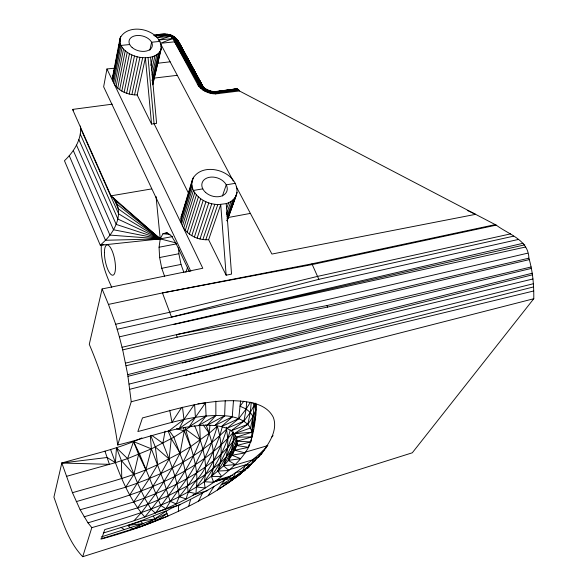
<?xml version="1.0" encoding="UTF-8"?>
<svg xmlns="http://www.w3.org/2000/svg" width="586" height="586" viewBox="0 0 586 586"><rect width="100%" height="100%" fill="white"/><g stroke="black" fill="none" stroke-linecap="round" stroke-linejoin="round"><path stroke-width="0.88" d="M114.783 68.144L106.952 68.972L202.793 268.256L102.096 288.949L89.277 344.334C102.982 376.512 112.966 410.303 117.698 444.994C147.386 438.145 176.393 425.758 207.239 425.143L215.853 415.503L215.868 401.132M255.804 403.146C256.243 418.082 254.141 433.442 248.552 447.308C242.069 459.021 231.99 468.185 221.655 476.455C187.403 502.978 146.097 518.149 104.748 529.583L101.583 538.959C151.034 525.466 199.408 505.498 240.297 474.089M178.43 511.358L178.459 505.286C210.176 490.079 241.007 471.891 266.542 447.448M141.878 437.925C116.387 449.748 88.611 455.102 61.808 463.021L53.912 497.14C61.398 517.665 67.17 540.49 82.721 556.7L91.812 527.649C130.671 516.486 170.819 505.462 204.25 481.707C217.736 471.283 234.788 459.527 236.869 441.192L251.965 436.9C253.548 422.184 236.51 416.272 224.614 415.796L207.239 425.143L214.864 425.509L224.614 415.796L225.229 400.714M205.928 424.799C212.806 440.862 216.322 459.292 211.421 476.403L221.655 476.455L217.867 471.041C223.01 456.582 221.64 440.709 217.311 426.234L209.253 433.208L190.538 446.671C179.228 472.477 162.776 495.544 144.764 517.064C131.242 501.228 122.569 482.051 115.442 462.647L107.084 457.505L61.808 463.021L72.466 492.716L80.143 509.71C135.198 494.936 194.728 476.623 233.521 432.094L233.133 441.888L231.367 451.374L228.24 460.391L235.213 464.581L223.5 465.68L226.233 457.153L233.133 441.888L235.22 435.054M101.371 244.933C100.331 259.759 105.597 274.116 111.758 287.33M227.082 221.003L236.598 194.501C241.139 172.394 202.866 159.311 192.545 179.177L181.103 216.966L181.037 221.435L181.565 223.72L192.479 188.15L191.725 183.535L192.545 179.177M199.701 425.165L200.295 440.042C190.223 467.188 172.562 490.233 155.393 513.124L151.063 509.168L144.713 498.173L137.578 483.157L127.565 458.626L116.475 447.814L115.442 462.647L66.46 476.359M110.571 449.513L115.442 462.647L127.565 458.626L133.557 441.595L139.6 454.018L160.645 505.374L165.919 508.758C174.533 493.273 187.579 480.623 195.394 464.522C201.049 451.887 209.7 439.493 209.847 425.231M232.254 416.873L214.864 425.509L221.442 426.586L232.254 416.873L233.484 400.582M246.684 402.077L246.135 409.013L243.915 421.173L231.192 430.739L226.899 428.344L221.442 426.586L238.707 418.675L246.135 409.013L250.471 402.157M172.614 236.546L160.227 238.89L100.287 245.256L64.453 160.732C73.799 151.84 81.923 139.468 80.472 126.027M251.255 402.457L250.288 412.463L247.849 424.308L234.29 433.721L231.192 430.739L247.849 424.308L253.064 416.529L255.796 409.958L255.884 404.604L255.87 415.371L254.595 421.18M80.143 509.71L87.973 522.844L137.615 507.857L152.675 486.622L160.982 473.473L169.105 459.036L171.28 438.643L168.138 431.047M240.59 400.897L238.707 418.675L226.899 428.344L243.915 421.173L250.288 412.463L254.324 405.021L254.749 403.271M152.748 84.787L161.238 48.66C162 29.857 128.576 21.382 120.093 38.09L112.541 77.389L112.944 81.073L120.225 43.562L120.093 38.09M164.629 276.387L161.758 268.293L159.612 257.525L159.07 247.233L160.227 238.89L156.037 196.435M236.883 444.356L234.737 450.26L248.552 447.308L249.006 444.701M112.541 77.389L113.508 73.946M237.118 443.009L236.37 445.558L250.845 441.947L253.189 428.967M253.504 427.238L254.434 422.045M150.338 435.984L151.4 448.876L163.941 481.663L170.072 501.198L176.254 504.026L179.243 496.694C176.95 478.088 169.735 460.545 162.857 443.265L165.091 431.164M106.952 68.972L103.641 86.787L190.824 271.34M134.143 520.558L141.438 512.545L155.678 493.852L163.941 481.663L172.255 467.943L180.107 453.022L184.275 430.835L183.403 427.355M113.684 73.052L114.548 68.584M115.413 64.116L116.277 59.647M116.621 57.86L117.486 53.392M118.343 48.924L119.207 44.455M119.551 42.668L120.76 36.413M112.571 79.22L119.822 41.694M113.662 82.934L120.98 45.437L120.225 43.562M129.704 44.529L120.98 45.437L122.086 47.283L114.717 84.758C119.778 91.76 128.752 95.042 137.175 94.954L151.554 124.078L156.594 123.375L150.551 57.223C155.136 56.249 159.993 53.502 161.238 48.66M116.079 86.516L123.507 49.063L122.086 47.283M117.735 88.171L125.236 50.748L123.507 49.063M119.654 89.702L127.228 52.308L125.236 50.748M121.807 91.079L129.462 53.714L127.228 52.308M236.993 438.284L235.469 445.719L232.005 455.227L240.663 458.692L228.24 460.391L237.176 442.598M124.144 92.28L131.894 54.945L129.462 53.714M126.635 93.277L134.48 55.978L131.894 54.945M129.228 94.053L137.168 56.791L134.48 55.978M131.879 94.595L139.922 57.369L145.409 57.794L150.551 57.223M134.546 94.895L142.684 57.706M137.175 94.954L145.409 57.794L151.554 124.078M149.826 50.213L151.613 42.251L160.103 41.364M150.866 65.412L152.88 56.578M151.54 70.708L154.99 55.714M152.148 74.913L156.85 54.63M152.06 80.692L158.432 53.363M152.682 81.894L159.7 51.927M160.96 46.821L161.37 45.056M152.572 84.714L161.48 46.887M76.253 501.623L125.682 487.208L133.85 474.462L138.604 454.392L133.557 441.595L151.4 448.876L173.859 437.229L191.139 426.125M129.674 495.067L145.863 469.811L151.4 448.876L127.565 458.626M222.424 426.198C218.959 440.489 212.593 453.864 205.561 466.712C200.573 478.359 188.421 486.241 186.289 498.964L179.243 496.694C196.449 476.037 209.773 452.077 217.311 426.234M181.103 216.966L182.656 212.886M188.67 506.355L190.655 499.323M230.32 429.963C225.346 448.788 215.729 466.097 204.25 481.707L205.115 488.065L196.435 486.893C198.969 466.317 189.981 446.7 185.117 427.194M182.927 212.015L187.688 196.347M188.223 194.603L193.519 177.192M180.884 219.171L191.725 183.535M181.037 221.435L191.908 185.828M182.458 225.991L193.431 190.45L192.479 188.15M202.785 188.853L193.431 190.45L194.75 192.699L183.718 228.196C189.161 236.136 199.13 240.333 208.623 239.718L226.145 275.215L231.536 274.08L226.233 203.642C230.767 202.265 235.015 199.115 236.598 194.501M117.698 444.994L131.242 401.74L127.719 374.63L122.694 349.879L119.376 336.855L115.684 324.248L108.461 304.412L102.096 288.949M185.308 230.305L196.42 194.852L194.75 192.699M187.198 232.283L198.412 196.874L196.42 194.852M189.373 234.085L200.683 198.727L198.412 196.874M191.783 235.682L203.195 200.368L200.683 198.727M194.384 237.052L205.913 201.782L203.195 200.368M185.872 272.431L187.593 267.231M197.138 238.165L208.777 202.939L205.913 201.782M237.118 440.731L235.469 445.719L226.233 457.153L220.131 462.991L205.408 474.579L187.945 485.618L168.526 495.646L148.009 504.231L137.615 507.857M199.987 239L211.751 203.811L217.772 204.668L226.233 203.642M202.888 239.535L214.762 204.389M205.781 239.777L217.772 204.668M222.424 195.98L226.247 184.854L235.33 183.301M208.623 239.718L220.724 204.631L226.145 275.215M226.584 208.697L228.694 202.712M226.357 214.322L230.913 201.511M255.262 460.596C245.761 467.767 237.301 478.066 224.943 479.751L217.399 489.984C235.118 478.418 252.405 465.394 265.209 448.341C271.413 439.551 277.405 428.176 273.288 417.276C266.088 403.102 247.9 401.359 233.785 400.707C202.507 400.267 172.394 410.2 142.471 417.913L137.871 431.53C166.226 424.323 194.867 413.804 224.614 415.796M227.046 216.285L232.84 200.06M227.104 218.893L234.444 198.39M226.987 220.585L237.11 192.355M227.119 220.453L235.704 196.522M233.521 432.094L227.661 448.092L220.131 462.991L211.421 476.403L213.714 482.322L204.25 481.707C208.301 462.654 202.17 443.214 194.669 425.824M236.971 443.946L236.37 445.558L248.552 447.308M236.905 444.43L234.737 450.26L245.138 452.912L232.005 455.227L237.022 443.587M236.532 438.262L231.367 451.374L223.5 465.68L228.848 470.521L217.867 471.041L226.233 457.153L227.661 448.092L227.808 438.65L226.277 427.194M247.702 468.06L251.277 464.061L238.934 475.165L226.108 484.183L230.144 481.509L233.25 477.671L235.374 472.785L242.589 470.917L245.197 465.665L251.277 464.061L254.346 458.428L258.433 457.351M210.088 91.548C211.605 90.991 215.355 91.233 215.531 93.899L239.447 90.977L496.261 225.134C508.436 234.393 528.447 239.703 528.887 258.17C532.784 271.296 533.949 285.082 533.773 298.735L412.295 452.795L82.721 556.7M198.617 501.096L202.514 493.053M260.997 454.128L262.748 451.117M208.213 495.631L213.971 486.519M181.396 407.849L171.962 422.345L169.728 410.215M261.275 454.143L262.799 451.901L255.071 460.23M84.062 516.823L133.674 501.997L149.386 478.564L157.649 464.654L180.107 453.022L190.538 446.671L184.275 430.835L176.467 428.754M194.076 404.889L183.975 419.43L179.199 428.513L195.402 417.313L205.51 402.868L197.943 403.761M236.524 437.156C211.421 470.155 171.874 488.526 133.674 501.997M243.835 401.183L240.026 406.208L246.135 409.013L250.288 412.463L253.064 416.529L251.855 432.234L236.18 437.222L234.29 433.721L250.493 428.014L253.064 416.529L254.324 403.278M205.51 402.868L206.082 416.001L198.676 425.517L215.853 415.503M258.419 457.41L262.799 451.901M271.875 436.966L273.083 435.596M265.209 448.341L267.634 445.697M260.55 454.238L264.828 449.63M247.746 468.111L249.658 466.288M246.12 468.932L241.886 472.279L245.615 469.738M247.534 467.818L249.651 466.141M168.585 431.113L183.975 419.43L182.495 407.197M241.41 472.968L234.297 478.271L236.283 476.938M243.549 471.378L244.97 470.316M100.711 538.959L133.432 528.806C150.705 525.591 162.102 510.604 178.459 505.286M248.83 466.258L250.273 465.247M237.608 476.052L242.589 470.917L230.144 481.509L221.222 484.79L233.25 477.671M206.082 416.001L189.285 426.645L195.402 417.313L194.633 405.036M133.432 528.806L142.903 523.606L155.092 518.969L166.959 513.468C157.246 521.555 145.167 524.961 133.432 528.806L130.656 527.832L127.623 525.466L103.217 533.048M239.447 90.977L238.876 90.112L217.56 92.874L215.531 93.899C208.623 93.723 201.313 90.632 197.672 84.523L174.591 41.818C171.024 32.464 162.175 33.578 153.84 35.431C164.966 32.984 175.507 33.014 180.246 45.005L203.349 87.512L179.961 44.126C177.507 39.694 173.837 35.343 168.592 34.406L169.75 34.867L168.175 34.83M238.876 90.112L237.015 88.808L229.639 89.922M238.268 89.453L216.966 92.2L212.828 93.716L212.169 91.526L206.477 89.856L198.925 86.413C201.584 85.307 203.869 87.131 205.378 89.153M72.466 492.716C101.114 484.219 130.539 477.575 157.649 464.654L155.312 446.957L150.88 435.955M157.341 520.507L156.455 520.441L155.092 518.969L140.494 521.042L165.984 510.919L167.97 516.09L144.962 524.822L142.903 523.606L140.494 521.042L127.623 525.466L142.903 523.606L101.268 536.93M237.645 89.013L216.351 91.753L210.103 93.189C211.363 88.72 199.621 88.486 197.672 84.523C200.859 83.805 203.364 86.12 204.521 88.874M125.682 487.208C162.71 474.931 199.013 456.985 226.694 428.974C220.409 450.004 209.993 469.657 196.435 486.893L195.944 493.632L188.062 491.91L187.044 478.462L183.081 462.032L173.859 437.229L169.171 430.476M215.172 480.754L232.642 475.371M127.623 525.466L140.743 521.423M157.883 511.541L180.642 504.575M192.919 495.038L207.796 490.526M212.645 482.183L230.13 476.909M212.865 482.241L230.386 476.975M233.865 465.394L254.038 459.424M228.569 469.862L247.856 464.134M245.153 452.202L267.868 445.58M513.563 236.173L318.843 279.332L171.515 317.114L162.447 292.941L108.461 304.412M131.242 401.74L533.773 298.735M129.887 389.25L533.619 286.906M127.997 376.3L532.403 274.805M127.719 374.63L532.191 273.23M129.132 384.079L533.363 283.741M157.114 37.453L168.285 34.728L170.687 34.948L175.675 38.266L178.181 41.313L179.25 43.774M237.015 88.808L212.586 92.17L207.429 92.346L208.528 90.596L208.587 91.072L198.903 84.457L174.591 41.818L160.337 43.32L172.562 38.595C176.196 37.973 178.657 41.181 179.961 44.126L203.349 87.512M184.07 375.677L533.692 290.986M126.071 365.745L531.377 268.41M182.327 362.998L532.974 278.98M122.694 349.879L177.14 337.184L327.449 307.13L529.356 259.598M125.58 363.1L531.136 266.974M177.14 337.184L176.467 334.643L326.988 305.54L528.887 258.17M523.144 243.263L119.376 336.855M122.027 347.271L527.678 253.189M524.778 244.838L173.786 324.49L525.671 246.999M117.156 329.281L518.266 239.484M115.684 324.248L170.006 312.213L317.795 276.336L510.611 233.887M496.261 225.134L312.279 264.55L162.447 292.941L311.92 263.825L495.317 224.614M161.758 268.293L181.001 264.411L183.909 272.424M161.509 34.845C169.501 32.018 176.855 38.222 180.246 45.005L185.813 55.458M159.612 257.525L178.869 253.731L178.598 247.768M159.07 247.233L176.65 243.849M167.413 232.92L162.952 233.755L160.227 238.89L105.487 240.275L100.287 245.256L103.861 244.589M228.225 217.509L250.383 213.399M151.627 188.919L111.018 195.834L72.561 109.414L112.256 104.176M155.004 36.024C164.219 32.582 174.84 33.893 179.47 43.364L203.701 87.893M218.117 93.745L215.743 91.548L211.627 91.841L210.235 91.24M236.407 88.845L215.157 91.584L215.743 91.548M215.487 91.746L223.449 90.72M225.222 90.493L227.873 90.149M154.177 78.092L177.287 75.323M157.429 63.288L170.13 61.808M155.034 36.076L168.285 34.728L172.819 36.405L177.924 42.243L201.921 85.314L204.888 89.446M157.143 37.57L171.654 36.2L174.921 38.757L201.057 84.86C204.155 89.951 210.579 92.346 216.351 91.753M155.371 35.468L159.758 35.028M234.29 433.721L251.855 432.234L255.796 409.958L254.324 405.021L252.881 402.831M208.008 90.427L206.477 89.856L204.91 91.204L213.993 91.65L213.568 91.68M217.56 92.874C210.513 93.592 202.675 90.676 198.903 84.457L175.793 41.782C173.866 38.544 171.464 34.721 167.384 34.178M216.966 92.2C210.572 92.852 203.467 90.207 200.046 84.574L175.793 41.782L172.562 38.595L158.345 40.068L170.438 36.207L173.778 38.573L176.921 41.928L200.046 84.574L205.635 89.167L204.126 88.94L202.602 89.805L212.169 91.526M174.591 41.818L176.921 41.928L178.781 42.727L203.086 86.662M251.965 436.9L236.18 437.222L236.869 441.192L250.845 441.947M164.146 34.581L165.369 34.574M61.808 463.021L109.406 464.332L104.953 451.139M169.999 234.371L162.952 233.755L166.878 232.686L171.427 235.96L175.903 243.183L189.307 271.611M137.168 56.791L139.922 57.369M210.33 91.167L200.588 88.193L203.247 87.6L204.734 88.728L201.921 85.314L176.869 39.702L174.862 37.453L170.431 35.043M175.807 242.846L160.227 238.89L113.508 229.763L76.539 145.138M171.478 35.709L172.819 36.054L178.181 41.313M208.777 202.939L211.751 203.811M170.519 35.167L172.819 36.054M467.35 210.455L475.627 214.33L271.911 254.053L236.283 186.758M172.255 36.222L175.675 38.266L178.1 41.701M205.261 88.882L207.166 90.427L205.869 89.643M121.185 527.51L124.562 529.722M151.686 435.317L162.857 443.265M186.121 429.567L200.295 440.042M203.899 87.79L205.635 89.167M206.147 89.585L207.166 90.427M155.312 446.957L169.105 459.036M204.397 88.171L201.057 84.86L177.924 42.243L173.903 36.83M116.475 447.814L121.434 460.655L133.85 474.462M72.561 109.414L73.572 110.629M87.973 522.844L91.812 527.649M203.086 424.806L209.253 433.208M204.009 88.508L179.47 43.364M203.379 87.08L203.796 87.732M153.305 516.178L155.092 518.969M178.547 42.317L180.312 45.957M171.28 438.643L180.107 453.022M181.616 48.36L180.744 46.755L181.587 48.367M184.231 53.172L185.103 54.776M186.67 57.069L189.249 61.896M190.106 63.508L193.959 70.752M194.816 72.356L196.53 75.579M160.762 44.118L233.287 181.103M311.92 263.825L318.843 279.332M188.487 193.182L154.074 123.727L148.046 57.633M138.604 454.392L145.863 469.811M115.435 200.756C123.06 214.264 115.369 230.247 105.487 240.275L69.258 155.766M113.743 198.053L116.922 204.082L160.227 238.89L109.919 235.081L73.309 150.543M113.494 198.031L118.299 208.814L160.227 238.89L116.189 224.394L78.89 139.636M80.751 128.671L118.621 213.831L160.227 238.89L111.018 195.834L114.49 199.731L160.227 238.89L117.911 219.054L80.304 134.113M326.988 305.54L327.449 307.13M178.869 253.731L181.001 264.411M152.704 82.077L152.792 83.893M121.434 460.655L121.749 478.542M104.425 252.42A15.397 4.739 78.9 0 0 112.571 275.222A15.397 4.739 78.9 0 0 112.812 252.595A15.397 4.739 78.9 0 0 104.425 252.42M132.172 47.561A11.896 7.662 14.1 0 0 151.869 47.29A11.896 7.662 14.1 0 0 137.996 35.46A11.896 7.662 14.1 0 0 132.172 47.561M205.686 192.53A13.06 9.435 18.5 0 0 226.907 191.131A13.06 9.435 18.5 0 0 211.048 177.089A13.06 9.435 18.5 0 0 205.686 192.53"/></g></svg>
